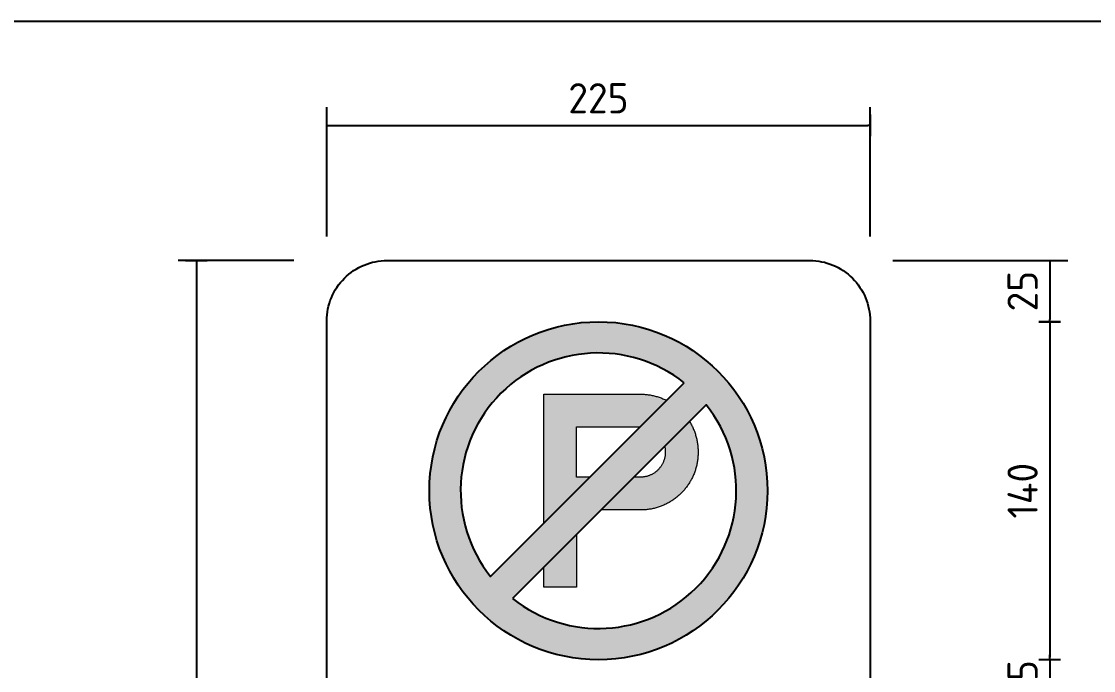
# Model space of a CAD drawing. Header units: millimetres. Extents: x 0 to 420, y 0 to 297.
# Drawn here: x 235.2 to 324, y 238.7 to 292.5 of the extents above; entities that cross this region are included whole.
import ezdxf
from ezdxf.enums import TextEntityAlignment as Align

# ---------------------------------------------------------------- set-up
doc = ezdxf.new("R2010")
doc.units = ezdxf.units.MM
doc.header["$MEASUREMENT"] = 0
for name, color, linetype in [('L25', 1, 'Continuous'), ('L35', 3, 'Continuous'), ('RED', 10, 'Continuous'), ('T25', 1, 'Continuous'), ('TBLK18', 4, 'Continuous'), ('TBLK25', 1, 'Continuous'), ('TBLK35', 3, 'Continuous'), ('TBLK50', 7, 'Continuous')]:
    doc.layers.add(name, color=color, linetype=linetype)
doc.styles.add('iso', font='iso3098b.shx')
doc.dimstyles.new('signsdim', dxfattribs={"dimtxt": 2.5, "dimasz": 0.2, "dimexe": 1.5, "dimexo": 2, "dimgap": 1, "dimtad": 1, "dimlfac": 5, "dimrnd": 1, "dimtxsty": 'iso', "dimblk": 'sgndim', "dimcen": 2.5, "dimse2": 1, "dimadec": 0, "dimazin": 0, "dimtfac": 1, "dimtix": 1, "dimtmove": 0, "dimatfit": 3, "dimfxl": 1, "dimarcsym": 0})

# ---------------------------------------------------------------- blocks, each defined once
blk = doc.blocks.new('A3BBLK')
at = {"layer": 'TBLK50'}
blk.add_line((415.5, 292.5), (13, 292.5), dxfattribs=at)
blk = doc.blocks.new('title block')
blk.add_blockref('A3BBLK', (0, 0))
at = {"layer": 'TBLK18', "style": 'iso'}
blk.add_attdef('MR_DIRECTORATE', text='', height=1.5, dxfattribs=at).set_placement((381.5, 67.119), align=Align.CENTER)
for tag, p in [('STREET_NAME', (355.514, 61.1)), ('SUBURB_POSTCODE', (388.488, 61.1)), ('TELEPHONE_NO.', (368.306, 58.836)), ('FAX_NO.', (393.555, 58.836))]:
    blk.add_attdef(tag, p, '', height=1.5, dxfattribs=at)
at = {"layer": 'TBLK25', "style": 'iso'}
for tag, height, p in [('MR_BRANCH', 2, (381.5, 64.199)), ('ROAD_SECTION', 1.75, (384.5, 29.162)), ('SLK', 1.75, (384.5, 26.108)), ('CHAINAGE', 1.75, (384.5, 19.205))]:
    blk.add_attdef(tag, text='', height=height, dxfattribs=at).set_placement(p, align=Align.CENTER)
for tag, p, height in [('FILE_NUMBER', (371.773, 53.237), 2.5), ('DESIGNED_/_DRAWN', (371.773, 48.487), 2), ('VERIFIED', (371.773, 43.487), 2), ('APPROVED', (371.773, 38.487), 2), ('LOCAL_AUTHORITY', (370.48, 16.733), 1.25)]:
    blk.add_attdef(tag, p, '', height=height, dxfattribs=at)
at = {"layer": 'TBLK35', "style": 'iso', "width": 0.9}
for tag, p in [('ROAD_PROJECT&NUMBER', (384.5, 32.231)), ('DRAWING_DESCRIPTION', (384.5, 22.288))]:
    blk.add_attdef(tag, text='', height=2.5, dxfattribs=at).set_placement(p, align=Align.CENTER)
at = {"layer": 'TBLK50', "style": 'iso'}
blk.add_attdef('DRG_NUMBER', (356.803, 6.021), '', height=5, dxfattribs=at)
blk = doc.blocks.new('sgndim')
for p, q in [((0, 4.5), (0, -4.5)), ((0, 0), (-1, 0))]:
    blk.add_line(p, q)
blk = doc.blocks.new('*D95')
at = {"layer": 'DEFPOINTS', "color": 0, "transparency": 16777216}
for p in [(305.504, 283.885), (260.504, 272.688), (305.504, 272.688)]:
    blk.add_point(p, dxfattribs=at)
at = {"layer": 'T25', "color": 0, "lineweight": -2, "transparency": 16777216}
for p, q in [((260.504, 274.688), (260.504, 285.385)), ((305.504, 274.688), (305.504, 285.385)), ((260.704, 283.885), (305.304, 283.885))]:
    blk.add_line(p, q, dxfattribs=at)
at = {"layer": 'T25', "color": 0, "lineweight": -2, "transparency": 16777216, "xscale": 0.2, "yscale": 0.2, "zscale": 0.2, "rotation": 180}
blk.add_blockref('sgndim', (260.504, 283.885), dxfattribs=at)
at = {"layer": 'T25', "color": 0, "lineweight": -2, "transparency": 16777216, "xscale": 0.2, "yscale": 0.2, "zscale": 0.2}
blk.add_blockref('sgndim', (305.504, 283.885), dxfattribs=at)
at = {"layer": 'T25', "color": 0, "transparency": 16777216, "insert": (283.004, 286.135), "char_height": 2.5, "attachment_point": 5, "style": 'iso'}
blk.add_mtext('225', dxfattribs=at)
blk = doc.blocks.new('*D106')
at = {"layer": 'DEFPOINTS', "color": 0, "transparency": 16777216}
for p in [(305.504, 239.61), (305.504, 236.61), (320.379, 236.61)]:
    blk.add_point(p, dxfattribs=at)
at = {"layer": 'T25', "color": 0, "lineweight": -2, "transparency": 16777216}
for p, q in [((320.379, 239.81), (320.379, 240.01)), ((320.379, 239.61), (320.379, 236.61)), ((320.379, 236.41), (320.379, 236.21))]:
    blk.add_line(p, q, dxfattribs=at)
at = {"layer": 'T25', "color": 0, "lineweight": -2, "transparency": 16777216, "xscale": 0.2, "yscale": 0.2, "zscale": 0.2}
for p, rotation in [((320.379, 239.61), 270), ((320.379, 236.61), 90)]:
    blk.add_blockref('sgndim', p, dxfattribs=dict(at, rotation=rotation))
at = {"layer": 'T25', "color": 0, "transparency": 16777216, "insert": (318.129, 238.11), "char_height": 2.5, "attachment_point": 5, "rotation": 90, "style": 'iso'}
blk.add_mtext('15', dxfattribs=at)
blk = doc.blocks.new('*D107')
at = {"layer": 'DEFPOINTS', "color": 0, "transparency": 16777216}
for p in [(305.504, 267.61), (305.504, 239.61), (320.379, 239.61)]:
    blk.add_point(p, dxfattribs=at)
at = {"layer": 'T25', "color": 0, "lineweight": -2, "transparency": 16777216}
blk.add_line((320.379, 267.41), (320.379, 239.81), dxfattribs=at)
at = {"layer": 'T25', "color": 0, "lineweight": -2, "transparency": 16777216, "xscale": 0.2, "yscale": 0.2, "zscale": 0.2}
for p, rotation in [((320.379, 267.61), 90), ((320.379, 239.61), 270)]:
    blk.add_blockref('sgndim', p, dxfattribs=dict(at, rotation=rotation))
at = {"layer": 'T25', "color": 0, "transparency": 16777216, "insert": (318.129, 253.61), "char_height": 2.5, "attachment_point": 5, "rotation": 90, "style": 'iso'}
blk.add_mtext('140', dxfattribs=at)
blk = doc.blocks.new('*D108')
at = {"layer": 'DEFPOINTS', "color": 0, "transparency": 16777216}
for p in [(305.375, 272.688), (308.758, 267.61), (320.379, 267.61)]:
    blk.add_point(p, dxfattribs=at)
at = {"layer": 'T25', "color": 0, "lineweight": -2, "transparency": 16777216}
for p, q in [((307.375, 272.688), (321.879, 272.688)), ((320.379, 272.488), (320.379, 267.81))]:
    blk.add_line(p, q, dxfattribs=at)
at = {"layer": 'T25', "color": 0, "lineweight": -2, "transparency": 16777216, "xscale": 0.2, "yscale": 0.2, "zscale": 0.2}
for p, rotation in [((320.379, 272.688), 90), ((320.379, 267.61), 270)]:
    blk.add_blockref('sgndim', p, dxfattribs=dict(at, rotation=rotation))
at = {"layer": 'T25', "color": 0, "transparency": 16777216, "insert": (318.129, 270.149), "char_height": 2.5, "attachment_point": 5, "rotation": 90, "style": 'iso'}
blk.add_mtext('25', dxfattribs=at)
blk = doc.blocks.new('*D127')
at = {"layer": 'DEFPOINTS', "color": 0, "transparency": 16777216}
for p in [(259.787, 272.688), (249.709, 182.688), (259.787, 182.688)]:
    blk.add_point(p, dxfattribs=at)
at = {"layer": 'T25', "color": 0, "lineweight": -2, "transparency": 16777216}
for p, q in [((257.787, 272.688), (248.209, 272.688)), ((249.709, 272.488), (249.709, 182.888)), ((257.787, 182.688), (248.209, 182.688))]:
    blk.add_line(p, q, dxfattribs=at)
at = {"layer": 'T25', "color": 0, "lineweight": -2, "transparency": 16777216, "xscale": 0.2, "yscale": 0.2, "zscale": 0.2}
for p, rotation in [((249.709, 272.688), 90), ((249.709, 182.688), 270)]:
    blk.add_blockref('sgndim', p, dxfattribs=dict(at, rotation=rotation))
at = {"layer": 'T25', "color": 0, "transparency": 16777216, "insert": (247.459, 227.688), "char_height": 2.5, "attachment_point": 5, "rotation": 90, "style": 'iso'}
blk.add_mtext('450', dxfattribs=at)

msp = doc.modelspace()

# ---------------------------------------------------------------- hatches: boundary and pattern name
at = {"layer": 'L25'}
for points in [[(288.6557, 261.0891), (288.5713, 261.1313), (288.4933, 261.1685), (288.4191, 261.2019), (288.3411, 261.2353), (288.2631, 261.2687), (288.1852, 261.2984), (288.1072, 261.3281), (288.0292, 261.3578), (287.9476, 261.3838), (287.8696, 261.4061), (287.7879, 261.432), (287.7062, 261.4543), (287.6246, 261.4729), (287.5429, 261.4915), (287.4612, 261.51), (287.3795, 261.5286), (287.2979, 261.5434), (287.2162, 261.5546), (287.1308, 261.5694), (287.0491, 261.5768), (286.9637, 261.588), (286.882, 261.5954), (286.7966, 261.6028), (286.715, 261.6065), (286.6296, 261.6103), (286.5479, 261.6103), (286.4625, 261.6103), (278.4692, 261.6103), (278.4692, 250.9026), (282.2974, 254.7307), (281.1868, 254.7307), (281.1868, 258.8926), (286.4592, 258.8926)], [(289.8039, 253.3533), (289.8633, 253.409), (289.9227, 253.4684), (289.9784, 253.5316), (290.0341, 253.5947), (290.0898, 253.6541), (290.1454, 253.7209), (290.1974, 253.784), (290.2494, 253.8508), (290.3014, 253.9177), (290.3496, 253.9845), (290.4016, 254.0513), (290.4462, 254.1219), (290.4944, 254.1924), (290.539, 254.2629), (290.5835, 254.3335), (290.6244, 254.4077), (290.6652, 254.4783), (290.7061, 254.5525), (290.7432, 254.6268), (290.7803, 254.7047), (290.8174, 254.779), (290.8508, 254.857), (290.8843, 254.9312), (290.9177, 255.0092), (290.9474, 255.0871), (290.9771, 255.1651), (291.0031, 255.2468), (291.0291, 255.3248), (291.055, 255.4064), (291.081, 255.4844), (291.1033, 255.5661), (291.1219, 255.6478), (291.1404, 255.7294), (291.159, 255.8111), (291.1738, 255.8928), (291.1924, 255.9782), (291.2035, 256.0599), (291.2147, 256.1415), (291.2258, 256.2269), (291.237, 256.3086), (291.2444, 256.394), (291.2481, 256.4757), (291.2555, 256.5611), (291.2592, 256.6427), (291.2592, 256.7281), (291.2592, 256.8135), (291.2592, 256.8952), (291.2592, 256.9806), (291.2555, 257.0623), (291.2481, 257.1477), (291.2444, 257.2293), (291.237, 257.3147), (291.2258, 257.3964), (291.2147, 257.4818), (291.2035, 257.5635), (291.1924, 257.6452), (291.1738, 257.7305), (291.159, 257.8122), (291.1404, 257.8939), (291.1219, 257.9756), (291.1033, 258.0573), (291.081, 258.1389), (291.055, 258.2169), (291.0291, 258.2986), (291.0031, 258.3765), (290.9771, 258.4582), (290.9474, 258.5362), (290.9177, 258.6142), (290.8843, 258.6921), (290.8508, 258.7701), (290.8174, 258.8443), (290.7803, 258.9223), (290.7432, 258.9966), (290.7061, 259.0708), (290.6652, 259.1451), (290.6244, 259.2156), (290.5835, 259.2899), (290.5557, 259.3339), (288.4931, 257.2713), (288.497, 257.2516), (288.5082, 257.1996), (288.5156, 257.144), (288.523, 257.0883), (288.5304, 257.0326), (288.5342, 256.9769), (288.5379, 256.9212), (288.5416, 256.8655), (288.5416, 256.8135), (288.5416, 256.7578), (288.5379, 256.7021), (288.5342, 256.6465), (288.5304, 256.5908), (288.523, 256.5351), (288.5097, 256.4348), (288.497, 256.3717), (288.4859, 256.316), (288.471, 256.2641), (288.4562, 256.2084), (288.4376, 256.1564), (288.4191, 256.1044), (288.4005, 256.0524), (288.3819, 256.0005), (288.3597, 255.9522), (288.3337, 255.9002), (288.2934, 255.813), (288.2557, 255.7517), (288.207, 255.6682), (288.1666, 255.6143), (288.1332, 255.5698), (288.0998, 255.5252), (288.0664, 255.4807), (288.0292, 255.4398), (287.9921, 255.399), (287.955, 255.3582), (287.9179, 255.3173), (287.877, 255.2802), (287.8362, 255.2431), (287.7582, 255.1781), (287.7062, 255.1391), (287.6617, 255.1057), (287.6134, 255.076), (287.5399, 255.027), (287.4723, 254.9906), (287.3981, 254.9506), (287.3238, 254.9164), (287.2719, 254.8941), (287.2199, 254.8718), (287.1679, 254.8533), (287.1159, 254.8347), (287.064, 254.8198), (287.012, 254.8013), (286.9563, 254.7901), (286.9043, 254.7753), (286.8486, 254.7679), (286.7929, 254.7567), (286.7372, 254.7493), (286.6853, 254.7419), (286.6296, 254.7382), (286.5739, 254.7344), (286.5182, 254.7307), (286.4625, 254.7307), (285.9526, 254.7307), (283.2349, 252.0131), (286.4625, 252.0131), (286.5479, 252.0131), (286.6296, 252.0131), (286.715, 252.0168), (286.7966, 252.0205), (286.882, 252.0279), (286.9637, 252.0354), (287.0491, 252.0465), (287.1308, 252.0539), (287.2162, 252.0688), (287.2979, 252.0799), (287.3795, 252.0948), (287.4612, 252.1133), (287.5429, 252.1319), (287.6246, 252.1505), (287.7062, 252.169), (287.7879, 252.1913), (287.8696, 252.2173), (287.9476, 252.2396), (288.0292, 252.2693), (288.1072, 252.2952), (288.1852, 252.3249), (288.2631, 252.3546), (288.3411, 252.3881), (288.4191, 252.4215), (288.4933, 252.4549), (288.5713, 252.492), (288.6455, 252.5291), (288.7198, 252.5663), (288.794, 252.6071), (288.8683, 252.6479), (288.9388, 252.6888), (289.0094, 252.7333), (289.0799, 252.7779), (289.1505, 252.8262), (289.221, 252.8707), (289.2878, 252.9227), (289.3547, 252.9709), (289.4215, 253.0229), (289.4883, 253.0749), (289.5514, 253.1269), (289.6183, 253.1826), (289.6814, 253.2383), (289.7408, 253.2939)], [(281.1868, 249.965), (278.4692, 247.2474), (278.4692, 245.6125), (281.1868, 245.6125)]]:
    msp.add_hatch(color=256, dxfattribs=at).paths.add_polyline_path(points)
at = {"layer": 'RED'}
h = msp.add_hatch(color=256, dxfattribs=at)
edge = h.paths.add_edge_path()
edge.add_arc((283.004, 253.6098), 14, 0, 360)
edge = h.paths.add_edge_path(flags=16)
edge.add_arc((283.004, 253.6098), 11.4154, 51.50025, 218.49975)
edge.add_line((274.0702, 246.5036), (290.1102, 262.5436))
edge = h.paths.add_edge_path(flags=16)
edge.add_arc((283.004, 253.6098), 11.4154, 231.50025, 398.49975)
edge.add_line((291.9378, 260.716), (275.8978, 244.676))

# ---------------------------------------------------------------- linework, layer by layer
at = {"layer": 'L25', "lineweight": 0}
for points in [[(278.4692, 250.9026), (278.4692, 261.6103), (286.4625, 261.6103), (286.5479, 261.6103), (286.6296, 261.6103), (286.715, 261.6065), (286.7966, 261.6028), (286.882, 261.5954), (286.9637, 261.588), (287.0491, 261.5768), (287.1308, 261.5694), (287.2162, 261.5546), (287.2979, 261.5434), (287.3795, 261.5286), (287.4612, 261.51), (287.5429, 261.4915), (287.6246, 261.4729), (287.7062, 261.4543), (287.7879, 261.432), (287.8696, 261.4061), (287.9476, 261.3838), (288.0292, 261.3578), (288.1072, 261.3281), (288.1852, 261.2984), (288.2631, 261.2687), (288.3411, 261.2353), (288.4191, 261.2019), (288.4933, 261.1685), (288.5713, 261.1313), (288.6455, 261.0942), (288.6557, 261.0891)], [(290.5557, 259.3339), (290.5835, 259.2899), (290.6244, 259.2156), (290.6652, 259.1451), (290.7061, 259.0708), (290.7432, 258.9966), (290.7803, 258.9223), (290.8174, 258.8443), (290.8508, 258.7701), (290.8843, 258.6921), (290.9177, 258.6142), (290.9474, 258.5362), (290.9771, 258.4582), (291.0031, 258.3765), (291.0291, 258.2986), (291.055, 258.2169), (291.081, 258.1389), (291.1033, 258.0573), (291.1219, 257.9756), (291.1404, 257.8939), (291.159, 257.8122), (291.1738, 257.7305), (291.1924, 257.6452), (291.2035, 257.5635), (291.2147, 257.4818), (291.2258, 257.3964), (291.237, 257.3147), (291.2444, 257.2293), (291.2481, 257.1477), (291.2555, 257.0623), (291.2592, 256.9806), (291.2592, 256.8952), (291.2592, 256.8135), (291.2592, 256.7281), (291.2592, 256.6427), (291.2555, 256.5611), (291.2481, 256.4757), (291.2444, 256.394), (291.237, 256.3086), (291.2258, 256.2269), (291.2147, 256.1415), (291.2035, 256.0599), (291.1924, 255.9782), (291.1738, 255.8928), (291.159, 255.8111), (291.1404, 255.7294), (291.1219, 255.6478), (291.1033, 255.5661), (291.081, 255.4844), (291.055, 255.4064), (291.0291, 255.3248), (291.0031, 255.2468), (290.9771, 255.1651), (290.9474, 255.0871), (290.9177, 255.0092), (290.8843, 254.9312), (290.8508, 254.857), (290.8174, 254.779), (290.7803, 254.7047), (290.7432, 254.6268), (290.7061, 254.5525), (290.6652, 254.4783), (290.6244, 254.4077), (290.5835, 254.3335), (290.539, 254.2629), (290.4944, 254.1924), (290.4462, 254.1219), (290.4016, 254.0513), (290.3496, 253.9845), (290.3014, 253.9177), (290.2494, 253.8508), (290.1974, 253.784), (290.1454, 253.7209), (290.0898, 253.6541), (290.0341, 253.5947), (289.9784, 253.5316), (289.9227, 253.4684), (289.8633, 253.409), (289.8039, 253.3533), (289.7408, 253.2939), (289.6814, 253.2383), (289.6183, 253.1826), (289.5514, 253.1269), (289.4883, 253.0749), (289.4215, 253.0229), (289.3547, 252.9709), (289.2878, 252.9227), (289.221, 252.8707), (289.1505, 252.8262), (289.0799, 252.7779), (289.0094, 252.7333), (288.9388, 252.6888), (288.8683, 252.6479), (288.794, 252.6071), (288.7198, 252.5663), (288.6455, 252.5291), (288.5713, 252.492), (288.4933, 252.4549), (288.4191, 252.4215), (288.3411, 252.3881), (288.2631, 252.3546), (288.1852, 252.3249), (288.1072, 252.2952), (288.0292, 252.2693), (287.9476, 252.2396), (287.8696, 252.2173), (287.7879, 252.1913), (287.7062, 252.169), (287.6246, 252.1505), (287.5429, 252.1319), (287.4612, 252.1133), (287.3795, 252.0948), (287.2979, 252.0799), (287.2162, 252.0688), (287.1308, 252.0539), (287.0491, 252.0465), (286.9637, 252.0354), (286.882, 252.0279), (286.7966, 252.0205), (286.715, 252.0168), (286.6296, 252.0131), (286.5479, 252.0131), (286.4625, 252.0131), (283.2349, 252.0131)], [(282.2974, 254.7307), (281.1868, 254.7307), (281.1868, 258.8926), (286.4592, 258.8926)], [(288.4931, 257.2713), (288.497, 257.2516), (288.5082, 257.1996), (288.5156, 257.144), (288.523, 257.0883), (288.5304, 257.0326), (288.5342, 256.9769), (288.5379, 256.9212), (288.5416, 256.8655), (288.5416, 256.8135), (288.5416, 256.7578), (288.5379, 256.7021), (288.5342, 256.6465), (288.5304, 256.5908), (288.523, 256.5351), (288.5156, 256.4794), (288.5082, 256.4274), (288.497, 256.3717), (288.4859, 256.316), (288.471, 256.2641), (288.4562, 256.2084), (288.4376, 256.1564), (288.4191, 256.1044), (288.4005, 256.0524), (288.3819, 256.0005), (288.3597, 255.9522), (288.3337, 255.9002), (288.3114, 255.852), (288.2854, 255.8), (288.2557, 255.7517), (288.2297, 255.7072), (288.2, 255.6589), (288.1666, 255.6143), (288.1332, 255.5698), (288.0998, 255.5252), (288.0664, 255.4807), (288.0292, 255.4398), (287.9921, 255.399), (287.955, 255.3582), (287.9179, 255.3173), (287.877, 255.2802), (287.8362, 255.2431), (287.7916, 255.206), (287.7508, 255.1725), (287.7062, 255.1391), (287.6617, 255.1057), (287.6134, 255.076), (287.5689, 255.0463), (287.5206, 255.0166), (287.4723, 254.9906), (287.4241, 254.9646), (287.3721, 254.9386), (287.3238, 254.9164), (287.2719, 254.8941), (287.2199, 254.8718), (287.1679, 254.8533), (287.1159, 254.8347), (287.064, 254.8198), (287.012, 254.8013), (286.9563, 254.7901), (286.9043, 254.7753), (286.8486, 254.7679), (286.7929, 254.7567), (286.7372, 254.7493), (286.6853, 254.7419), (286.6296, 254.7382), (286.5739, 254.7344), (286.5182, 254.7307), (286.4625, 254.7307), (285.9526, 254.7307)], [(281.1868, 249.965), (281.1868, 245.6125), (278.4692, 245.6125), (278.4692, 247.2474)]]:
    msp.add_lwpolyline(points, dxfattribs=at)
at = {"layer": 'L35'}
msp.add_lwpolyline([(260.504, 187.6879), (260.504, 267.6879, -0.4142136), (265.504, 272.6879), (300.504, 272.6879, -0.4142136), (305.504, 267.6879), (305.504, 187.6879, -0.4142136), (300.504, 182.6879), (265.504, 182.6879, -0.4142136)], format="xyb", close=True, dxfattribs=at)
at = {"layer": 'RED'}
for points in [[(290.1102, 262.5436, 0.8925302), (274.0702, 246.5036)], [(275.8978, 244.676, 0.8925302), (291.9378, 260.716)]]:
    msp.add_lwpolyline(points, format="xyb", close=True, dxfattribs=at)
msp.add_circle((283.004, 253.6098), 14, dxfattribs=at)

# ---------------------------------------------------------------- block references
at = {"color": 1}
msp.add_blockref('title block', (0, 0), dxfattribs=at)

# ---------------------------------------------------------------- dimensions: what is measured, and where the dimension line sits
at = {"layer": 'T25'}
dim = msp.add_linear_dim(base=(305.504, 283.8846), p1=(260.504, 272.6879), p2=(305.504, 272.6879), dimstyle='signsdim', override={"dimse2": 0}, dxfattribs=at)
dim.commit()
dim.dimension.update_dxf_attribs({"geometry": '*D95', "text_midpoint": (283.004, 286.1346)})
for base, p1, p2, override, picture, middle in [((249.7087, 182.6879), (259.7873, 272.6879), (259.7873, 182.6879), {"dimse2": 0}, '*D127', (247.4587, 227.6879)), ((320.3792, 239.6098), (305.504, 267.6098), (305.504, 239.6098), {"dimse1": 1}, '*D107', (318.1292, 253.6098)), ((320.3792, 236.6098), (305.504, 239.6098), (305.504, 236.6098), {"dimse1": 1}, '*D106', (318.1292, 238.1098))]:
    dim = msp.add_linear_dim(base=base, p1=p1, p2=p2, angle=90, dimstyle='signsdim', override=override, dxfattribs=at)
    dim.commit()
    dim.dimension.update_dxf_attribs({"geometry": picture, "text_midpoint": middle})
dim = msp.add_linear_dim(base=(320.3792, 267.6098), p1=(305.3748, 272.6879), p2=(308.7579, 267.6098), angle=90, dimstyle='signsdim', dxfattribs=at)
dim.commit()
dim.dimension.update_dxf_attribs({"geometry": '*D108', "text_midpoint": (318.1292, 270.1488)})

doc.saveas('drawing.dxf')
